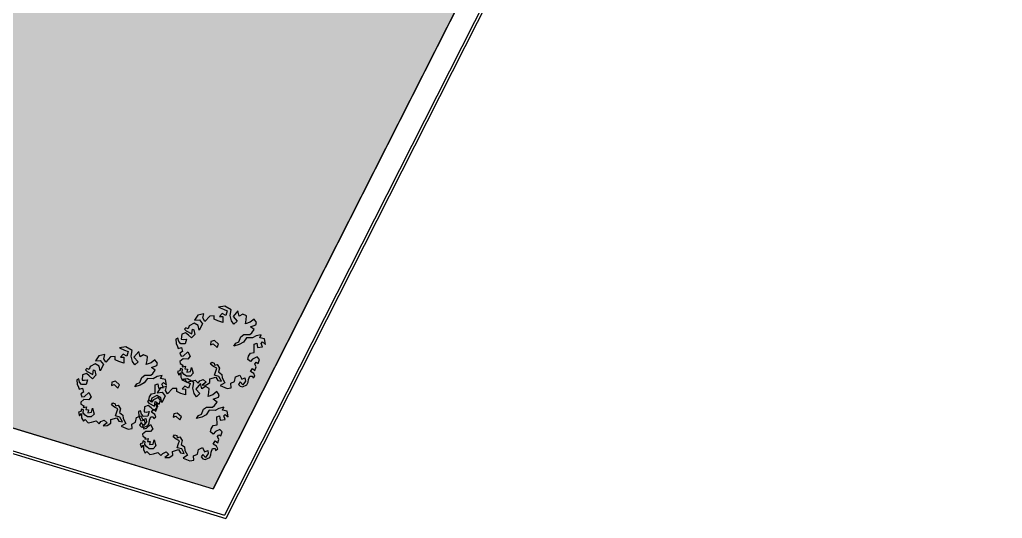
# Model space of a CAD drawing. Header units: millimetres. Extents: x 1710 to 94914, y 1329 to 63037.
# Drawn here: x 36082 to 45000, y 13099 to 17622 of the extents above; entities that cross this region are included whole.
import ezdxf

# ---------------------------------------------------------------- set-up
doc = ezdxf.new("R2010")
doc.units = ezdxf.units.MM
doc.header["$LTSCALE"] = 120
doc.layers.add('ARCH', color=9, linetype='Continuous')
doc.layers.add('공사제외', color=5, linetype='Continuous')

msp = doc.modelspace()

# ---------------------------------------------------------------- hatches: boundary and pattern name
at = {"layer": '공사제외', "linetype": 'Continuous'}
msp.add_hatch(color=253, dxfattribs=at).paths.add_polyline_path([(29881.3, 15782.9), (37839, 13368.2), (44770.1, 27040), (40481.3, 28562.8), (40462.9, 28694.2), (33086.3, 28694.2), (33086.3, 29394.2), (29881.3, 29394.2)])

# ---------------------------------------------------------------- linework, layer by layer
at = {"layer": 'ARCH', "color": 9}
for p, q in [((45367.1, 28216.9, 0), (37839, 13368.2, 0)), ((45378.6, 27797.4, 0), (37941.5, 13128.1, 0)), ((45402.1, 27790.6, 0), (37953.8, 13099.3, 0)), ((29931.3, 15767.8, 0), (37839, 13368.2, 0)), ((29731.3, 15619.4, 0), (37941.5, 13128.1, 0)), ((29707.3, 15601.6, 0), (37953.8, 13099.3, 0)), ((37944.8, 15022.9, 0), (37888, 15015.5, 0)), ((37888, 15015.5, 0), (37932.9, 14994.9, 0)), ((37932.9, 14994.9, 0), (37966.9, 14981.2, 0)), ((38002.2, 14989.1, 0), (37944.8, 15022.9, 0)), ((37966.9, 14981.2, 0), (37953.2, 14938.5, 0)), ((37992.2, 14938.5, 0), (38002.2, 14989.1, 0)), ((37698.2, 14941.1, 0), (37668.7, 14895.2, 0)), ((37668.7, 14895.2, 0), (37713, 14901, 0)), ((37753, 14953.2, 0), (37698.2, 14941.1, 0)), ((37713, 14901, 0), (37741.4, 14864.1, 0)), ((37744.1, 14916.3, 0), (37753, 14953.2, 0)), ((37763.6, 14884.7, 0), (37744.1, 14916.3, 0)), ((37806.8, 14933.7, 0), (37763.6, 14884.7, 0)), ((37848, 14935.3, 0), (37806.8, 14933.7, 0)), ((37848, 14905.8, 0), (37848, 14935.3, 0)), ((37882.2, 14889.4, 0), (37848, 14905.8, 0)), ((37920.7, 14956.4, 0), (37897, 14931.1, 0)), ((37897, 14931.1, 0), (37927.1, 14929.5, 0)), ((37953.2, 14938.5, 0), (37920.7, 14956.4, 0)), ((37927.1, 14929.5, 0), (37925.5, 14875.7, 0)), ((38003.8, 14889.4, 0), (37992.2, 14938.5, 0)), ((38061.8, 14980.1, 0), (38018.6, 14929.5, 0)), ((38018.6, 14929.5, 0), (38056, 14887.9, 0)), ((38075, 14932.7, 0), (38061.8, 14980.1, 0)), ((38106.1, 14951.7, 0), (38075, 14932.7, 0)), ((38140.4, 14935.3, 0), (38106.1, 14951.7, 0)), ((38130.4, 14862.5, 0), (38137.8, 14898.4, 0)), ((38137.8, 14898.4, 0), (38140.4, 14935.3, 0)), ((38209, 14905.8, 0), (38173.1, 14877.3, 0)), ((38231.1, 14875.7, 0), (38209, 14905.8, 0)), ((37591.1, 14828.3, 0), (37579.5, 14815.1, 0)), ((37579.5, 14815.1, 0), (37592.7, 14800.3, 0)), ((37610.7, 14816.7, 0), (37591.1, 14828.3, 0)), ((37619.6, 14846.2, 0), (37610.7, 14816.7, 0)), ((37667.1, 14869.9, 0), (37619.6, 14846.2, 0)), ((37646, 14773.4, 0), (37650.7, 14815.1, 0)), ((37650.7, 14815.1, 0), (37663.9, 14809.3, 0)), ((37663.9, 14809.3, 0), (37671.3, 14767.6, 0)), ((37701.4, 14849.4, 0), (37667.1, 14869.9, 0)), ((37710.3, 14806.1, 0), (37701.4, 14849.4, 0)), ((37741.4, 14864.1, 0), (37710.3, 14806.1, 0)), ((37925.5, 14875.7, 0), (37882.2, 14889.4, 0)), ((38026, 14859.9, 0), (38003.8, 14889.4, 0)), ((38056, 14887.9, 0), (38026, 14859.9, 0)), ((38173.1, 14877.3, 0), (38130.4, 14862.5, 0)), ((38177.8, 14837.2, 0), (38225.3, 14855.2, 0)), ((38211.6, 14810.9, 0), (38177.8, 14837.2, 0)), ((38189.4, 14780.8, 0), (38211.6, 14810.9, 0)), ((38225.3, 14855.2, 0), (38231.1, 14875.7, 0)), ((37518.4, 14733.3, 0), (37500.4, 14724.4, 0)), ((37500.4, 14724.4, 0), (37502, 14684.3, 0)), ((37525.8, 14702.2, 0), (37518.4, 14733.3, 0)), ((37552.6, 14769.2, 0), (37549.5, 14722.8, 0)), ((37549.5, 14722.8, 0), (37569, 14720.2, 0)), ((37586.9, 14780.8, 0), (37552.6, 14769.2, 0)), ((37569, 14720.2, 0), (37595.9, 14724.4, 0)), ((37595.9, 14724.4, 0), (37583.8, 14682.7, 0)), ((37613.3, 14760.2, 0), (37586.9, 14780.8, 0)), ((37592.7, 14800.3, 0), (37646, 14773.4, 0)), ((37641.8, 14734.9, 0), (37613.3, 14760.2, 0)), ((37671.3, 14767.6, 0), (37641.8, 14734.9, 0)), ((38070.8, 14700.6, 0), (38088.7, 14746.5, 0)), ((38088.7, 14746.5, 0), (38116.7, 14766, 0)), ((38142, 14736.5, 0), (38112.4, 14696.4, 0)), ((38116.7, 14766, 0), (38170.5, 14766, 0)), ((38194.2, 14734.9, 0), (38142, 14736.5, 0)), ((38170.5, 14766, 0), (38189.4, 14780.8, 0)), ((38229.5, 14754.4, 0), (38194.2, 14734.9, 0)), ((38274.3, 14764.5, 0), (38229.5, 14754.4, 0)), ((38260.6, 14736.5, 0), (38274.3, 14764.5, 0)), ((38303.9, 14727.5, 0), (38260.6, 14736.5, 0)), ((38314.4, 14676.9, 0), (38303.9, 14727.5, 0)), ((37045.9, 14653.8, 0), (36989.2, 14646.5, 0)), ((36989.2, 14646.5, 0), (37034, 14625.9, 0)), ((37034, 14625.9, 0), (37068.1, 14612.2, 0)), ((37103.4, 14620.1, 0), (37045.9, 14653.8, 0)), ((37502, 14684.3, 0), (37514.1, 14657.4, 0)), ((37514.1, 14657.4, 0), (37521.5, 14640.2, 0)), ((37521.5, 14640.2, 0), (37551.1, 14647.4, 0)), ((37543.7, 14681.7, 0), (37525.8, 14702.2, 0)), ((37583.8, 14682.7, 0), (37543.7, 14681.7, 0)), ((37551.1, 14647.4, 0), (37560, 14611.8, 0)), ((37818.4, 14703.8, 0), (37815.3, 14673.8, 0)), ((37815.3, 14673.8, 0), (37837.9, 14682.7, 0)), ((37851.1, 14711.2, 0), (37818.4, 14703.8, 0)), ((37837.9, 14682.7, 0), (37873.3, 14649, 0)), ((37888, 14678.5, 0), (37851.1, 14711.2, 0)), ((37873.3, 14649, 0), (37888, 14678.5, 0)), ((38024.9, 14662.2, 0), (38043.9, 14689, 0)), ((38075, 14675.3, 0), (38024.9, 14662.2, 0)), ((38043.9, 14689, 0), (38070.8, 14700.6, 0)), ((38112.4, 14696.4, 0), (38075, 14675.3, 0)), ((38210.5, 14678.5, 0), (38234.3, 14687.5, 0)), ((38211.6, 14604.4, 0), (38210.5, 14678.5, 0)), ((38234.3, 14687.5, 0), (38240.1, 14647.4, 0)), ((38240.1, 14647.4, 0), (38285.9, 14654.8, 0)), ((38272.8, 14685.9, 0), (38285.9, 14699.1, 0)), ((38285.9, 14654.8, 0), (38272.8, 14685.9, 0)), ((38285.9, 14699.1, 0), (38314.4, 14676.9, 0)), ((36799.4, 14572.1, 0), (36769.8, 14526.2, 0)), ((36854.2, 14584.2, 0), (36799.4, 14572.1, 0)), ((36845.2, 14547.3, 0), (36854.2, 14584.2, 0)), ((36864.7, 14515.7, 0), (36845.2, 14547.3, 0)), ((36908, 14564.7, 0), (36864.7, 14515.7, 0)), ((36949.1, 14566.3, 0), (36908, 14564.7, 0)), ((36949.1, 14536.8, 0), (36949.1, 14566.3, 0)), ((36983.4, 14520.4, 0), (36949.1, 14536.8, 0)), ((37021.9, 14587.4, 0), (36998.2, 14562.1, 0)), ((36998.2, 14562.1, 0), (37028.2, 14560.5, 0)), ((37054.4, 14569.5, 0), (37021.9, 14587.4, 0)), ((37028.2, 14560.5, 0), (37026.6, 14506.7, 0)), ((37068.1, 14612.2, 0), (37054.4, 14569.5, 0)), ((37093.4, 14569.5, 0), (37103.4, 14620.1, 0)), ((37105, 14520.4, 0), (37093.4, 14569.5, 0)), ((37163, 14611.1, 0), (37119.7, 14560.5, 0)), ((37119.7, 14560.5, 0), (37157.2, 14518.8, 0)), ((37176.2, 14563.7, 0), (37163, 14611.1, 0)), ((37207.3, 14582.7, 0), (37176.2, 14563.7, 0)), ((37241.6, 14566.3, 0), (37207.3, 14582.7, 0)), ((37238.9, 14529.4, 0), (37241.6, 14566.3, 0)), ((37310.1, 14536.8, 0), (37274.3, 14508.3, 0)), ((37332.3, 14506.7, 0), (37310.1, 14536.8, 0)), ((37560, 14611.8, 0), (37536.3, 14598.6, 0)), ((37536.3, 14598.6, 0), (37546.8, 14570.1, 0)), ((37564.8, 14544.8, 0), (37536.3, 14521.1, 0)), ((37546.8, 14570.1, 0), (37570.6, 14573.3, 0)), ((37609.1, 14543.7, 0), (37564.8, 14544.8, 0)), ((37570.6, 14573.3, 0), (37607.5, 14609.1, 0)), ((37607.5, 14609.1, 0), (37629.6, 14570.1, 0)), ((37629.6, 14570.1, 0), (37609.1, 14543.7, 0)), ((38152.5, 14540.6, 0), (38159.9, 14569, 0)), ((38176.3, 14521.1, 0), (38152.5, 14540.6, 0)), ((38159.9, 14569, 0), (38176.3, 14598.6, 0)), ((38176.3, 14598.6, 0), (38211.6, 14604.4, 0)), ((38196.8, 14543.7, 0), (38176.3, 14521.1, 0)), ((38236.9, 14562.7, 0), (38196.8, 14543.7, 0)), ((38259.6, 14540.6, 0), (38236.9, 14562.7, 0)), ((38245.9, 14504.7, 0), (38259.6, 14540.6, 0)), ((36692.3, 14459.3, 0), (36680.7, 14446.1, 0)), ((36680.7, 14446.1, 0), (36693.9, 14431.3, 0)), ((36711.8, 14447.7, 0), (36692.3, 14459.3, 0)), ((36720.8, 14477.2, 0), (36711.8, 14447.7, 0)), ((36768.2, 14500.9, 0), (36720.8, 14477.2, 0)), ((36747.2, 14404.4, 0), (36751.9, 14446.1, 0)), ((36751.9, 14446.1, 0), (36765.1, 14440.3, 0)), ((36802.5, 14480.3, 0), (36768.2, 14500.9, 0)), ((36769.8, 14526.2, 0), (36814.1, 14532, 0)), ((36811.5, 14437.1, 0), (36802.5, 14480.3, 0)), ((36842.6, 14495.1, 0), (36811.5, 14437.1, 0)), ((36814.1, 14532, 0), (36842.6, 14495.1, 0)), ((37026.6, 14506.7, 0), (36983.4, 14520.4, 0)), ((37127.1, 14490.9, 0), (37105, 14520.4, 0)), ((37157.2, 14518.8, 0), (37127.1, 14490.9, 0)), ((37231.5, 14493.5, 0), (37238.9, 14529.4, 0)), ((37274.3, 14508.3, 0), (37231.5, 14493.5, 0)), ((37279, 14468.2, 0), (37326.5, 14486.1, 0)), ((37312.8, 14441.9, 0), (37279, 14468.2, 0)), ((37326.5, 14486.1, 0), (37332.3, 14506.7, 0)), ((37536.3, 14521.1, 0), (37537.9, 14503.7, 0)), ((37542.1, 14458.8, 0), (37536.3, 14438.3, 0)), ((37537.9, 14503.7, 0), (37563.2, 14488.4, 0)), ((37560, 14451.4, 0), (37542.1, 14458.8, 0)), ((37563.2, 14488.4, 0), (37556.9, 14473.6, 0)), ((37556.9, 14473.6, 0), (37586.9, 14479.9, 0)), ((37556.9, 14426.1, 0), (37560, 14451.4, 0)), ((37586.9, 14479.9, 0), (37582.2, 14454.6, 0)), ((37582.2, 14454.6, 0), (37604.9, 14453, 0)), ((37604.9, 14453, 0), (37600.1, 14426.1, 0)), ((37632.8, 14430.9, 0), (37641.8, 14467.8, 0)), ((37641.8, 14467.8, 0), (37656.5, 14414.5, 0)), ((37815.3, 14496.3, 0), (37825.8, 14515.3, 0)), ((37842.2, 14475.2, 0), (37815.3, 14496.3, 0)), ((37825.8, 14515.3, 0), (37848, 14507.9, 0)), ((37870.6, 14460.4, 0), (37842.2, 14475.2, 0)), ((37848, 14507.9, 0), (37851.1, 14487.3, 0)), ((37851.1, 14487.3, 0), (37874.9, 14494.7, 0)), ((37861.7, 14435.1, 0), (37870.6, 14460.4, 0)), ((37874.9, 14494.7, 0), (37897, 14462, 0)), ((37897, 14462, 0), (37887, 14427.7, 0)), ((38176.3, 14430.9, 0), (38195.2, 14458.8, 0)), ((38195.2, 14458.8, 0), (38217.9, 14440.9, 0)), ((38216.3, 14498.9, 0), (38229.5, 14515.3, 0)), ((38227.9, 14472, 0), (38216.3, 14498.9, 0)), ((38217.9, 14440.9, 0), (38227.9, 14472, 0)), ((38229.5, 14515.3, 0), (38245.9, 14504.7, 0)), ((36619.5, 14364.3, 0), (36601.6, 14355.4, 0)), ((36626.9, 14333.2, 0), (36619.5, 14364.3, 0)), ((36653.8, 14400.2, 0), (36650.6, 14353.8, 0)), ((36688.1, 14411.8, 0), (36653.8, 14400.2, 0)), ((36714.5, 14391.2, 0), (36688.1, 14411.8, 0)), ((36693.9, 14431.3, 0), (36747.2, 14404.4, 0)), ((36742.9, 14365.9, 0), (36714.5, 14391.2, 0)), ((36772.5, 14398.6, 0), (36742.9, 14365.9, 0)), ((36765.1, 14440.3, 0), (36772.5, 14398.6, 0)), ((37172, 14331.6, 0), (37189.9, 14377.5, 0)), ((37189.9, 14377.5, 0), (37217.8, 14397, 0)), ((37243.1, 14367.5, 0), (37213.6, 14327.4, 0)), ((37217.8, 14397, 0), (37271.6, 14397, 0)), ((37295.4, 14365.9, 0), (37243.1, 14367.5, 0)), ((37271.6, 14397, 0), (37290.6, 14411.8, 0)), ((37290.6, 14411.8, 0), (37312.8, 14441.9, 0)), ((37330.7, 14385.4, 0), (37295.4, 14365.9, 0)), ((37375.5, 14395.4, 0), (37330.7, 14385.4, 0)), ((37361.8, 14367.5, 0), (37375.5, 14395.4, 0)), ((37405, 14358.5, 0), (37361.8, 14367.5, 0)), ((37415.6, 14307.9, 0), (37405, 14358.5, 0)), ((37536.3, 14438.3, 0), (37514.1, 14431.9, 0)), ((37514.1, 14431.9, 0), (37525.8, 14398.2, 0)), ((37525.8, 14398.2, 0), (37543.7, 14420.3, 0)), ((37543.7, 14420.3, 0), (37543.7, 14380.3, 0)), ((37543.7, 14380.3, 0), (37560, 14349.1, 0)), ((37606.3, 14365.2, 0), (37549.6, 14357.9, 0)), ((37549.6, 14357.9, 0), (37594.4, 14337.3, 0)), ((37576.4, 14404, 0), (37556.9, 14426.1, 0)), ((37560, 14349.1, 0), (37576.4, 14363.9, 0)), ((37595.9, 14387.6, 0), (37576.4, 14404, 0)), ((37576.4, 14363.9, 0), (37601.7, 14334.4, 0)), ((37631.2, 14387.6, 0), (37595.9, 14387.6, 0)), ((37600.1, 14426.1, 0), (37632.8, 14430.9, 0)), ((37663.8, 14331.5, 0), (37606.3, 14365.2, 0)), ((37656.5, 14414.5, 0), (37631.2, 14387.6, 0)), ((37718.8, 14346, 0), (37748.8, 14359.2, 0)), ((37748.8, 14359.2, 0), (37774.1, 14334.4, 0)), ((37807.9, 14363.9, 0), (37861.7, 14380.3, 0)), ((37809.5, 14331.2, 0), (37807.9, 14363.9, 0)), ((37851.1, 14396.6, 0), (37861.7, 14435.1, 0)), ((37891.2, 14386.1, 0), (37851.1, 14396.6, 0)), ((37861.7, 14380.3, 0), (37880.7, 14350.7, 0)), ((37887, 14427.7, 0), (37916.5, 14404, 0)), ((37914.9, 14344.4, 0), (37891.2, 14386.1, 0)), ((37916.5, 14404, 0), (37919.7, 14372.9, 0)), ((37919.7, 14372.9, 0), (37944.8, 14329.6, 0)), ((38033.3, 14340.2, 0), (38042.3, 14381.8, 0)), ((38042.3, 14381.8, 0), (38079.8, 14398.2, 0)), ((38079.8, 14398.2, 0), (38097.7, 14360.7, 0)), ((38097.7, 14360.7, 0), (38127.2, 14372.9, 0)), ((38127.2, 14372.9, 0), (38131.4, 14344.4, 0)), ((38156.7, 14332.8, 0), (38158.3, 14358.1, 0)), ((38158.3, 14358.1, 0), (38171.5, 14389.2, 0)), ((38171.5, 14389.2, 0), (38194.2, 14389.2, 0)), ((38207.4, 14411.4, 0), (38176.3, 14430.9, 0)), ((38194.2, 14389.2, 0), (38198.4, 14372.9, 0)), ((38198.4, 14372.9, 0), (38217.9, 14387.6, 0)), ((38217.9, 14387.6, 0), (38207.4, 14411.4, 0)), ((36601.6, 14355.4, 0), (36603.2, 14315.3, 0)), ((36603.2, 14315.3, 0), (36615.3, 14288.4, 0)), ((36615.3, 14288.4, 0), (36622.7, 14271.2, 0)), ((36622.7, 14271.2, 0), (36652.2, 14278.4, 0)), ((36644.8, 14312.7, 0), (36626.9, 14333.2, 0)), ((36684.9, 14313.7, 0), (36644.8, 14312.7, 0)), ((36650.6, 14353.8, 0), (36670.2, 14351.1, 0)), ((36652.2, 14278.4, 0), (36661.2, 14242.7, 0)), ((36670.2, 14351.1, 0), (36697.1, 14355.4, 0)), ((36697.1, 14355.4, 0), (36684.9, 14313.7, 0)), ((36919.6, 14334.8, 0), (36916.4, 14304.7, 0)), ((36916.4, 14304.7, 0), (36939.1, 14313.7, 0)), ((36952.3, 14342.2, 0), (36919.6, 14334.8, 0)), ((36939.1, 14313.7, 0), (36974.4, 14280, 0)), ((36989.2, 14309.5, 0), (36952.3, 14342.2, 0)), ((36974.4, 14280, 0), (36989.2, 14309.5, 0)), ((37126.1, 14293.1, 0), (37145.1, 14320, 0)), ((37176.2, 14306.3, 0), (37126.1, 14293.1, 0)), ((37145.1, 14320, 0), (37172, 14331.6, 0)), ((37213.6, 14327.4, 0), (37176.2, 14306.3, 0)), ((37311.7, 14309.5, 0), (37335.4, 14318.5, 0)), ((37312.8, 14235.4, 0), (37311.7, 14309.5, 0)), ((37359.8, 14283.5, 0), (37330.2, 14237.6, 0)), ((37335.4, 14318.5, 0), (37341.2, 14278.4, 0)), ((37341.2, 14278.4, 0), (37387.1, 14285.8, 0)), ((37414.6, 14295.6, 0), (37359.8, 14283.5, 0)), ((37373.9, 14316.9, 0), (37387.1, 14330.1, 0)), ((37387.1, 14285.8, 0), (37373.9, 14316.9, 0)), ((37387.1, 14330.1, 0), (37415.6, 14307.9, 0)), ((37405.6, 14258.7, 0), (37414.6, 14295.6, 0)), ((37468.4, 14276.1, 0), (37425.1, 14227.1, 0)), ((37509.5, 14277.7, 0), (37468.4, 14276.1, 0)), ((37509.5, 14248.2, 0), (37509.5, 14277.7, 0)), ((37582.3, 14298.8, 0), (37558.6, 14273.5, 0)), ((37558.6, 14273.5, 0), (37588.6, 14271.9, 0)), ((37614.8, 14280.9, 0), (37582.3, 14298.8, 0)), ((37588.6, 14271.9, 0), (37587, 14218.1, 0)), ((37594.4, 14337.3, 0), (37628.5, 14323.6, 0)), ((37601.7, 14334.4, 0), (37634.4, 14341.8, 0)), ((37628.5, 14323.6, 0), (37614.8, 14280.9, 0)), ((37634.4, 14341.8, 0), (37674.5, 14353.4, 0)), ((37653.8, 14280.9, 0), (37663.8, 14331.5, 0)), ((37665.4, 14231.8, 0), (37653.8, 14280.9, 0)), ((37674.5, 14353.4, 0), (37701.4, 14325.4, 0)), ((37723.4, 14322.5, 0), (37680.1, 14271.9, 0)), ((37680.1, 14271.9, 0), (37717.6, 14230.2, 0)), ((37701.4, 14325.4, 0), (37718.8, 14346, 0)), ((37736.6, 14275.1, 0), (37723.4, 14322.5, 0)), ((37767.7, 14294, 0), (37736.6, 14275.1, 0)), ((37774.1, 14334.4, 0), (37738.3, 14307.5, 0)), ((37738.3, 14307.5, 0), (37776.8, 14309.1, 0)), ((37802, 14277.7, 0), (37767.7, 14294, 0)), ((37776.8, 14309.1, 0), (37809.5, 14331.2, 0)), ((37799.3, 14240.8, 0), (37802, 14277.7, 0)), ((37880.7, 14350.7, 0), (37914.9, 14344.4, 0)), ((37944.8, 14329.6, 0), (37903.3, 14302.7, 0)), ((37903.3, 14302.7, 0), (37965.3, 14278, 0)), ((37965.3, 14278, 0), (38002.2, 14283.8, 0)), ((37999.6, 14323.8, 0), (38033.3, 14340.2, 0)), ((38002.2, 14283.8, 0), (37999.6, 14323.8, 0)), ((38084, 14337, 0), (38067.6, 14313.3, 0)), ((38067.6, 14313.3, 0), (38082.4, 14296.9, 0)), ((38082.4, 14296.9, 0), (38105.1, 14291.1, 0)), ((38106.1, 14310.1, 0), (38084, 14337, 0)), ((38105.1, 14291.1, 0), (38145.1, 14309.1, 0)), ((38131.4, 14344.4, 0), (38106.1, 14310.1, 0)), ((38145.1, 14309.1, 0), (38156.7, 14332.8, 0)), ((36661.2, 14242.7, 0), (36637.5, 14229.6, 0)), ((36637.5, 14229.6, 0), (36648, 14201.1, 0)), ((36648, 14201.1, 0), (36671.7, 14204.3, 0)), ((36671.7, 14204.3, 0), (36708.7, 14240.1, 0)), ((36708.7, 14240.1, 0), (36730.8, 14201.1, 0)), ((36730.8, 14201.1, 0), (36710.2, 14174.7, 0)), ((37253.7, 14171.6, 0), (37261.1, 14200, 0)), ((37261.1, 14200, 0), (37277.4, 14229.6, 0)), ((37281.2, 14188.6, 0), (37272.2, 14159, 0)), ((37277.4, 14229.6, 0), (37312.8, 14235.4, 0)), ((37328.6, 14212.3, 0), (37281.2, 14188.6, 0)), ((37338.1, 14193.7, 0), (37298, 14174.7, 0)), ((37362.9, 14191.7, 0), (37328.6, 14212.3, 0)), ((37330.2, 14237.6, 0), (37374.5, 14243.4, 0)), ((37360.7, 14171.6, 0), (37338.1, 14193.7, 0)), ((37371.9, 14148.5, 0), (37362.9, 14191.7, 0)), ((37403, 14206.5, 0), (37371.9, 14148.5, 0)), ((37374.5, 14243.4, 0), (37403, 14206.5, 0)), ((37425.1, 14227.1, 0), (37405.6, 14258.7, 0)), ((37543.8, 14231.8, 0), (37509.5, 14248.2, 0)), ((37587, 14218.1, 0), (37543.8, 14231.8, 0)), ((37687.5, 14202.3, 0), (37665.4, 14231.8, 0)), ((37717.6, 14230.2, 0), (37687.5, 14202.3, 0)), ((37791.9, 14204.9, 0), (37799.3, 14240.8, 0)), ((37834.7, 14219.7, 0), (37791.9, 14204.9, 0)), ((37870.5, 14248.2, 0), (37834.7, 14219.7, 0)), ((37839.4, 14179.6, 0), (37886.9, 14197.5, 0)), ((37873.2, 14153.2, 0), (37839.4, 14179.6, 0)), ((37892.7, 14218.1, 0), (37870.5, 14248.2, 0)), ((37886.9, 14197.5, 0), (37892.7, 14218.1, 0)), ((36665.9, 14175.8, 0), (36637.5, 14152, 0)), ((36637.5, 14152, 0), (36639, 14134.6, 0)), ((36643.3, 14089.8, 0), (36637.5, 14069.3, 0)), ((36639, 14134.6, 0), (36664.4, 14119.4, 0)), ((36661.2, 14082.4, 0), (36643.3, 14089.8, 0)), ((36664.4, 14119.4, 0), (36658, 14104.6, 0)), ((36658, 14104.6, 0), (36688.1, 14110.9, 0)), ((36710.2, 14174.7, 0), (36665.9, 14175.8, 0)), ((36688.1, 14110.9, 0), (36683.3, 14085.6, 0)), ((36734, 14061.9, 0), (36742.9, 14098.8, 0)), ((36742.9, 14098.8, 0), (36757.7, 14045.5, 0)), ((36916.4, 14127.3, 0), (36927, 14146.2, 0)), ((36943.3, 14106.2, 0), (36916.4, 14127.3, 0)), ((36927, 14146.2, 0), (36949.1, 14138.9, 0)), ((36971.8, 14091.4, 0), (36943.3, 14106.2, 0)), ((36949.1, 14138.9, 0), (36952.3, 14118.3, 0)), ((36952.3, 14118.3, 0), (36976, 14125.7, 0)), ((36962.8, 14066.1, 0), (36971.8, 14091.4, 0)), ((36976, 14125.7, 0), (36998.2, 14093, 0)), ((36998.2, 14093, 0), (36988.1, 14058.7, 0)), ((37214.2, 14111.6, 0), (37211, 14065.2, 0)), ((37248.5, 14123.2, 0), (37214.2, 14111.6, 0)), ((37252.7, 14170.6, 0), (37241.1, 14157.5, 0)), ((37241.1, 14157.5, 0), (37254.3, 14142.7, 0)), ((37274.9, 14102.6, 0), (37248.5, 14123.2, 0)), ((37272.2, 14159, 0), (37252.7, 14170.6, 0)), ((37277.4, 14152, 0), (37253.7, 14171.6, 0)), ((37254.3, 14142.7, 0), (37307.5, 14115.8, 0)), ((37303.3, 14077.3, 0), (37274.9, 14102.6, 0)), ((37298, 14174.7, 0), (37277.4, 14152, 0)), ((37277.4, 14061.9, 0), (37296.4, 14089.8, 0)), ((37296.4, 14089.8, 0), (37319.1, 14071.9, 0)), ((37332.9, 14110, 0), (37303.3, 14077.3, 0)), ((37307.5, 14115.8, 0), (37312.3, 14157.5, 0)), ((37312.3, 14157.5, 0), (37325.5, 14151.7, 0)), ((37317.5, 14129.9, 0), (37330.7, 14146.2, 0)), ((37329.1, 14103, 0), (37317.5, 14129.9, 0)), ((37319.1, 14071.9, 0), (37329.1, 14103, 0)), ((37325.5, 14151.7, 0), (37332.9, 14110, 0)), ((37330.7, 14146.2, 0), (37347, 14135.7, 0)), ((37347, 14135.7, 0), (37360.7, 14171.6, 0)), ((37750.3, 14088.9, 0), (37778.2, 14108.4, 0)), ((37778.2, 14108.4, 0), (37832, 14108.4, 0)), ((37832, 14108.4, 0), (37851, 14123.2, 0)), ((37851, 14123.2, 0), (37873.2, 14153.2, 0)), ((37891.1, 14096.8, 0), (37855.8, 14077.3, 0)), ((37935.9, 14106.8, 0), (37891.1, 14096.8, 0)), ((37922.2, 14078.9, 0), (37935.9, 14106.8, 0)), ((36637.5, 14069.3, 0), (36615.3, 14062.9, 0)), ((36615.3, 14062.9, 0), (36626.9, 14029.2, 0)), ((36626.9, 14029.2, 0), (36644.8, 14051.3, 0)), ((36644.8, 14051.3, 0), (36644.8, 14011.2, 0)), ((36644.8, 14011.2, 0), (36661.2, 13980.1, 0)), ((36658, 14057.1, 0), (36661.2, 14082.4, 0)), ((36677.5, 14035, 0), (36658, 14057.1, 0)), ((36697.1, 14018.6, 0), (36677.5, 14035, 0)), ((36683.3, 14085.6, 0), (36706, 14084, 0)), ((36732.4, 14018.6, 0), (36697.1, 14018.6, 0)), ((36706, 14084, 0), (36701.3, 14057.1, 0)), ((36701.3, 14057.1, 0), (36734, 14061.9, 0)), ((36757.7, 14045.5, 0), (36732.4, 14018.6, 0)), ((36909, 13994.9, 0), (36962.8, 14011.2, 0)), ((36952.3, 14027.6, 0), (36962.8, 14066.1, 0)), ((36992.4, 14017, 0), (36952.3, 14027.6, 0)), ((36962.8, 14011.2, 0), (36981.8, 13981.7, 0)), ((36988.1, 14058.7, 0), (37017.7, 14035, 0)), ((37016.1, 13975.4, 0), (36992.4, 14017, 0)), ((37017.7, 14035, 0), (37020.8, 14003.9, 0)), ((37020.8, 14003.9, 0), (37045.9, 13960.6, 0)), ((37134.5, 13971.2, 0), (37143.5, 14012.8, 0)), ((37143.5, 14012.8, 0), (37180.9, 14029.2, 0)), ((37179.9, 14075.7, 0), (37162, 14066.8, 0)), ((37162, 14066.8, 0), (37163.6, 14026.7, 0)), ((37163.6, 14026.7, 0), (37175.7, 13999.8, 0)), ((37187.3, 14044.6, 0), (37179.9, 14075.7, 0)), ((37180.9, 14029.2, 0), (37198.8, 13991.7, 0)), ((37205.2, 14024, 0), (37187.3, 14044.6, 0)), ((37198.8, 13991.7, 0), (37228.4, 14003.9, 0)), ((37245.3, 14025.1, 0), (37205.2, 14024, 0)), ((37211, 14065.2, 0), (37230.6, 14062.5, 0)), ((37228.4, 14003.9, 0), (37232.6, 13975.4, 0)), ((37230.6, 14062.5, 0), (37257.5, 14066.8, 0)), ((37257.5, 14066.8, 0), (37245.3, 14025.1, 0)), ((37259.5, 13989.1, 0), (37272.7, 14020.2, 0)), ((37272.7, 14020.2, 0), (37295.4, 14020.2, 0)), ((37308.5, 14042.4, 0), (37277.4, 14061.9, 0)), ((37295.4, 14020.2, 0), (37299.6, 14003.9, 0)), ((37299.6, 14003.9, 0), (37319.1, 14018.6, 0)), ((37319.1, 14018.6, 0), (37308.5, 14042.4, 0)), ((37480, 14046.2, 0), (37476.8, 14016.1, 0)), ((37476.8, 14016.1, 0), (37499.5, 14025.1, 0)), ((37512.7, 14053.6, 0), (37480, 14046.2, 0)), ((37499.5, 14025.1, 0), (37534.8, 13991.3, 0)), ((37549.6, 14020.9, 0), (37512.7, 14053.6, 0)), ((37534.8, 13991.3, 0), (37549.6, 14020.9, 0)), ((37686.5, 14004.5, 0), (37705.5, 14031.4, 0)), ((37736.6, 14017.7, 0), (37686.5, 14004.5, 0)), ((37705.5, 14031.4, 0), (37732.4, 14043, 0)), ((37732.4, 14043, 0), (37750.3, 14088.9, 0)), ((37774, 14038.8, 0), (37736.6, 14017.7, 0)), ((37803.5, 14078.9, 0), (37774, 14038.8, 0)), ((37855.8, 14077.3, 0), (37803.5, 14078.9, 0)), ((37872.1, 14020.9, 0), (37895.8, 14029.8, 0)), ((37873.2, 13946.8, 0), (37872.1, 14020.9, 0)), ((37895.8, 14029.8, 0), (37901.6, 13989.8, 0)), ((37965.4, 14069.9, 0), (37922.2, 14078.9, 0)), ((37934.3, 14028.3, 0), (37947.5, 14041.4, 0)), ((37947.5, 13997.1, 0), (37934.3, 14028.3, 0)), ((37947.5, 14041.4, 0), (37976, 14019.3, 0)), ((37976, 14019.3, 0), (37965.4, 14069.9, 0)), ((36661.2, 13980.1, 0), (36677.5, 13994.9, 0)), ((36677.5, 13994.9, 0), (36702.9, 13965.4, 0)), ((36702.9, 13965.4, 0), (36735.5, 13972.7, 0)), ((36735.5, 13972.7, 0), (36775.6, 13984.4, 0)), ((36775.6, 13984.4, 0), (36802.5, 13956.4, 0)), ((36802.5, 13956.4, 0), (36819.9, 13977, 0)), ((36819.9, 13977, 0), (36850, 13990.2, 0)), ((36875.3, 13965.4, 0), (36839.4, 13938.5, 0)), ((36839.4, 13938.5, 0), (36877.9, 13940.1, 0)), ((36850, 13990.2, 0), (36875.3, 13965.4, 0)), ((36877.9, 13940.1, 0), (36910.6, 13962.2, 0)), ((36910.6, 13962.2, 0), (36909, 13994.9, 0)), ((36981.8, 13981.7, 0), (37016.1, 13975.4, 0)), ((37045.9, 13960.6, 0), (37004.5, 13933.7, 0)), ((37004.5, 13933.7, 0), (37066.5, 13908.9, 0)), ((37066.5, 13908.9, 0), (37103.4, 13914.7, 0)), ((37100.8, 13954.8, 0), (37134.5, 13971.2, 0)), ((37103.4, 13914.7, 0), (37100.8, 13954.8, 0)), ((37185.1, 13968, 0), (37168.8, 13944.3, 0)), ((37168.8, 13944.3, 0), (37183.6, 13927.9, 0)), ((37175.7, 13999.8, 0), (37183.1, 13982.6, 0)), ((37183.1, 13982.6, 0), (37212.6, 13989.8, 0)), ((37183.6, 13927.9, 0), (37206.2, 13922.1, 0)), ((37207.3, 13941.1, 0), (37185.1, 13968, 0)), ((37221.6, 13954.1, 0), (37197.9, 13941, 0)), ((37197.9, 13941, 0), (37208.4, 13912.5, 0)), ((37206.2, 13922.1, 0), (37246.3, 13940.1, 0)), ((37232.6, 13975.4, 0), (37207.3, 13941.1, 0)), ((37208.4, 13912.5, 0), (37232.1, 13915.6, 0)), ((37212.6, 13989.8, 0), (37221.6, 13954.1, 0)), ((37232.1, 13915.6, 0), (37269.1, 13951.5, 0)), ((37246.3, 13940.1, 0), (37257.9, 13963.8, 0)), ((37257.9, 13963.8, 0), (37259.5, 13989.1, 0)), ((37269.1, 13951.5, 0), (37291.2, 13912.5, 0)), ((37291.2, 13912.5, 0), (37270.6, 13886.1, 0)), ((37814.1, 13883, 0), (37821.5, 13911.4, 0)), ((37821.5, 13911.4, 0), (37837.8, 13941, 0)), ((37837.8, 13941, 0), (37873.2, 13946.8, 0)), ((37901.6, 13989.8, 0), (37947.5, 13997.1, 0)), ((37226.3, 13887.2, 0), (37197.9, 13863.4, 0)), ((37197.9, 13863.4, 0), (37199.4, 13846, 0)), ((37199.4, 13846, 0), (37224.8, 13830.7, 0)), ((37224.8, 13830.7, 0), (37218.4, 13816, 0)), ((37218.4, 13816, 0), (37248.5, 13822.3, 0)), ((37270.6, 13886.1, 0), (37226.3, 13887.2, 0)), ((37248.5, 13822.3, 0), (37243.7, 13797, 0)), ((37476.8, 13838.7, 0), (37487.4, 13857.6, 0)), ((37503.7, 13817.6, 0), (37476.8, 13838.7, 0)), ((37487.4, 13857.6, 0), (37509.5, 13850.3, 0)), ((37509.5, 13850.3, 0), (37512.7, 13829.7, 0)), ((37512.7, 13829.7, 0), (37536.4, 13837.1, 0)), ((37536.4, 13837.1, 0), (37558.6, 13804.4, 0)), ((37837.8, 13863.4, 0), (37814.1, 13883, 0)), ((37858.4, 13886.1, 0), (37837.8, 13863.4, 0)), ((37898.5, 13905.1, 0), (37858.4, 13886.1, 0)), ((37877.9, 13841.3, 0), (37891.1, 13857.6, 0)), ((37889.5, 13814.4, 0), (37877.9, 13841.3, 0)), ((37891.1, 13857.6, 0), (37907.4, 13847.1, 0)), ((37921.1, 13883, 0), (37898.5, 13905.1, 0)), ((37907.4, 13847.1, 0), (37921.1, 13883, 0)), ((37197.9, 13780.6, 0), (37175.7, 13774.3, 0)), ((37175.7, 13774.3, 0), (37187.3, 13740.6, 0)), ((37187.3, 13740.6, 0), (37205.2, 13762.7, 0)), ((37203.7, 13801.2, 0), (37197.9, 13780.6, 0)), ((37221.6, 13793.8, 0), (37203.7, 13801.2, 0)), ((37205.2, 13762.7, 0), (37205.2, 13722.6, 0)), ((37218.4, 13768.5, 0), (37221.6, 13793.8, 0)), ((37237.9, 13746.4, 0), (37218.4, 13768.5, 0)), ((37257.5, 13730, 0), (37237.9, 13746.4, 0)), ((37243.7, 13797, 0), (37266.4, 13795.4, 0)), ((37266.4, 13795.4, 0), (37261.7, 13768.5, 0)), ((37261.7, 13768.5, 0), (37294.4, 13773.3, 0)), ((37318.1, 13756.9, 0), (37292.8, 13730, 0)), ((37294.4, 13773.3, 0), (37303.3, 13810.2, 0)), ((37303.3, 13810.2, 0), (37318.1, 13756.9, 0)), ((37532.2, 13802.8, 0), (37503.7, 13817.6, 0)), ((37512.7, 13739, 0), (37523.2, 13777.5, 0)), ((37552.8, 13728.4, 0), (37512.7, 13739, 0)), ((37523.2, 13777.5, 0), (37532.2, 13802.8, 0)), ((37558.6, 13804.4, 0), (37548.5, 13770.1, 0)), ((37548.5, 13770.1, 0), (37578.1, 13746.4, 0)), ((37578.1, 13746.4, 0), (37581.2, 13715.3, 0)), ((37703.9, 13724.2, 0), (37741.3, 13740.6, 0)), ((37741.3, 13740.6, 0), (37759.2, 13703.1, 0)), ((37837.8, 13773.3, 0), (37856.8, 13801.2, 0)), ((37868.9, 13753.8, 0), (37837.8, 13773.3, 0)), ((37856.8, 13801.2, 0), (37879.5, 13783.3, 0)), ((37879.5, 13730, 0), (37868.9, 13753.8, 0)), ((37879.5, 13783.3, 0), (37889.5, 13814.4, 0)), ((37205.2, 13722.6, 0), (37221.6, 13691.5, 0)), ((37221.6, 13691.5, 0), (37237.9, 13706.3, 0)), ((37237.9, 13706.3, 0), (37263.3, 13676.8, 0)), ((37292.8, 13730, 0), (37257.5, 13730, 0)), ((37263.3, 13676.8, 0), (37295.9, 13684.1, 0)), ((37295.9, 13684.1, 0), (37336, 13695.7, 0)), ((37336, 13695.7, 0), (37362.9, 13667.8, 0)), ((37362.9, 13667.8, 0), (37380.3, 13688.4, 0)), ((37380.3, 13688.4, 0), (37410.4, 13701.5, 0)), ((37435.7, 13676.8, 0), (37399.8, 13649.9, 0)), ((37399.8, 13649.9, 0), (37438.3, 13651.4, 0)), ((37410.4, 13701.5, 0), (37435.7, 13676.8, 0)), ((37438.3, 13651.4, 0), (37471, 13673.6, 0)), ((37469.4, 13706.3, 0), (37523.2, 13722.6, 0)), ((37471, 13673.6, 0), (37469.4, 13706.3, 0)), ((37523.2, 13722.6, 0), (37542.2, 13693.1, 0)), ((37542.2, 13693.1, 0), (37576.5, 13686.8, 0)), ((37576.5, 13686.8, 0), (37552.8, 13728.4, 0)), ((37606.3, 13672, 0), (37564.9, 13645.1, 0)), ((37564.9, 13645.1, 0), (37626.9, 13620.3, 0)), ((37581.2, 13715.3, 0), (37606.3, 13672, 0)), ((37661.2, 13666.2, 0), (37694.9, 13682.6, 0)), ((37663.8, 13626.1, 0), (37661.2, 13666.2, 0)), ((37694.9, 13682.6, 0), (37703.9, 13724.2, 0)), ((37745.5, 13679.4, 0), (37729.2, 13655.7, 0)), ((37729.2, 13655.7, 0), (37744, 13639.3, 0)), ((37767.7, 13652.5, 0), (37745.5, 13679.4, 0)), ((37759.2, 13703.1, 0), (37788.8, 13715.3, 0)), ((37766.6, 13633.5, 0), (37806.7, 13651.4, 0)), ((37793, 13686.8, 0), (37767.7, 13652.5, 0)), ((37788.8, 13715.3, 0), (37793, 13686.8, 0)), ((37806.7, 13651.4, 0), (37818.3, 13675.2, 0)), ((37818.3, 13675.2, 0), (37819.9, 13700.5, 0)), ((37819.9, 13700.5, 0), (37833.1, 13731.6, 0)), ((37833.1, 13731.6, 0), (37855.8, 13731.6, 0)), ((37855.8, 13731.6, 0), (37860, 13715.3, 0)), ((37860, 13715.3, 0), (37879.5, 13730, 0)), ((37626.9, 13620.3, 0), (37663.8, 13626.1, 0)), ((37744, 13639.3, 0), (37766.6, 13633.5, 0))]:
    msp.add_line(p, q, dxfattribs=at)
at = {"layer": '공사제외', "linetype": 'Continuous', "elevation": 0}
msp.add_lwpolyline([(29881.3, 15782.9), (37839, 13368.2), (44770.1, 27040), (40481.3, 28562.8), (40462.9, 28694.2), (33086.3, 28694.2), (33086.3, 29394.2), (29881.3, 29394.2), (29881.3, 15782.9)], dxfattribs=at)

doc.saveas('drawing.dxf')
